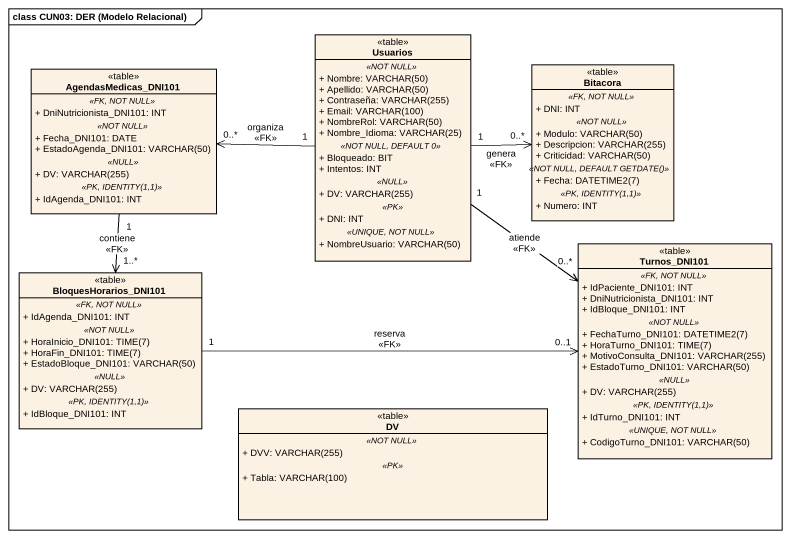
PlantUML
@startuml
mainframe class CUN03: DER (Modelo Relacional)
hide circle
hide empty members
skinparam classAttributeIconSize 0
class Usuarios <<table>> {
  .. <<NOT NULL>> ..
  {field} + Nombre: VARCHAR(50)
  {field} + Apellido: VARCHAR(50)
  {field} + Contraseña: VARCHAR(255)
  {field} + Email: VARCHAR(100)
  {field} + NombreRol: VARCHAR(50)
  {field} + Nombre_Idioma: VARCHAR(25)
  .. <<NOT NULL, DEFAULT 0>> ..
  + Bloqueado: BIT
  + Intentos: INT
  .. <<NULL>> ..
  {field} + DV: VARCHAR(255)
  .. <<PK>> ..
  + DNI: INT
  .. <<UNIQUE, NOT NULL>> ..
  {field} + NombreUsuario: VARCHAR(50)
}
class AgendasMedicas_DNI101 <<table>> {
  .. <<FK, NOT NULL>> ..
  + DniNutricionista_DNI101: INT
  .. <<NOT NULL>> ..
  + Fecha_DNI101: DATE
  {field} + EstadoAgenda_DNI101: VARCHAR(50)
  .. <<NULL>> ..
  {field} + DV: VARCHAR(255)
  .. <<PK, IDENTITY(1,1)>> ..
  + IdAgenda_DNI101: INT
}
class Bitacora <<table>> {
  .. <<FK, NOT NULL>> ..
  + DNI: INT
  .. <<NOT NULL>> ..
  {field} + Modulo: VARCHAR(50)
  {field} + Descripcion: VARCHAR(255)
  {field} + Criticidad: VARCHAR(50)
  .. <<NOT NULL, DEFAULT GETDATE()>> ..
  {field} + Fecha: DATETIME2(7)
  .. <<PK, IDENTITY(1,1)>> ..
  + Numero: INT
}
class Turnos_DNI101 <<table>> {
  .. <<FK, NOT NULL>> ..
  + IdPaciente_DNI101: INT
  + DniNutricionista_DNI101: INT
  + IdBloque_DNI101: INT
  .. <<NOT NULL>> ..
  {field} + FechaTurno_DNI101: DATETIME2(7)
  {field} + HoraTurno_DNI101: TIME(7)
  {field} + MotivoConsulta_DNI101: VARCHAR(255)
  {field} + EstadoTurno_DNI101: VARCHAR(50)
  .. <<NULL>> ..
  {field} + DV: VARCHAR(255)
  .. <<PK, IDENTITY(1,1)>> ..
  + IdTurno_DNI101: INT
  .. <<UNIQUE, NOT NULL>> ..
  {field} + CodigoTurno_DNI101: VARCHAR(50)
}
class BloquesHorarios_DNI101 <<table>> {
  .. <<FK, NOT NULL>> ..
  + IdAgenda_DNI101: INT
  .. <<NOT NULL>> ..
  {field} + HoraInicio_DNI101: TIME(7)
  {field} + HoraFin_DNI101: TIME(7)
  {field} + EstadoBloque_DNI101: VARCHAR(50)
  .. <<NULL>> ..
  {field} + DV: VARCHAR(255)
  .. <<PK, IDENTITY(1,1)>> ..
  + IdBloque_DNI101: INT
}
class DV <<table>> {
  .. <<NOT NULL>> ..
  {field} + DVV: VARCHAR(255)
  .. <<PK>> ..
  {field} + Tabla: VARCHAR(100)
}
Usuarios "1" -left-> "0..*" AgendasMedicas_DNI101 : organiza\n<<FK>>
Usuarios "1" -right-> "0..*" Bitacora : genera\n<<FK>>
Usuarios "1" --> "0..*" Turnos_DNI101 : atiende\n<<FK>>
AgendasMedicas_DNI101 "1" --> "1..*" BloquesHorarios_DNI101 : contiene\n<<FK>>
BloquesHorarios_DNI101 "1" -right-> "0..1" Turnos_DNI101 : reserva\n<<FK>>
@enduml
